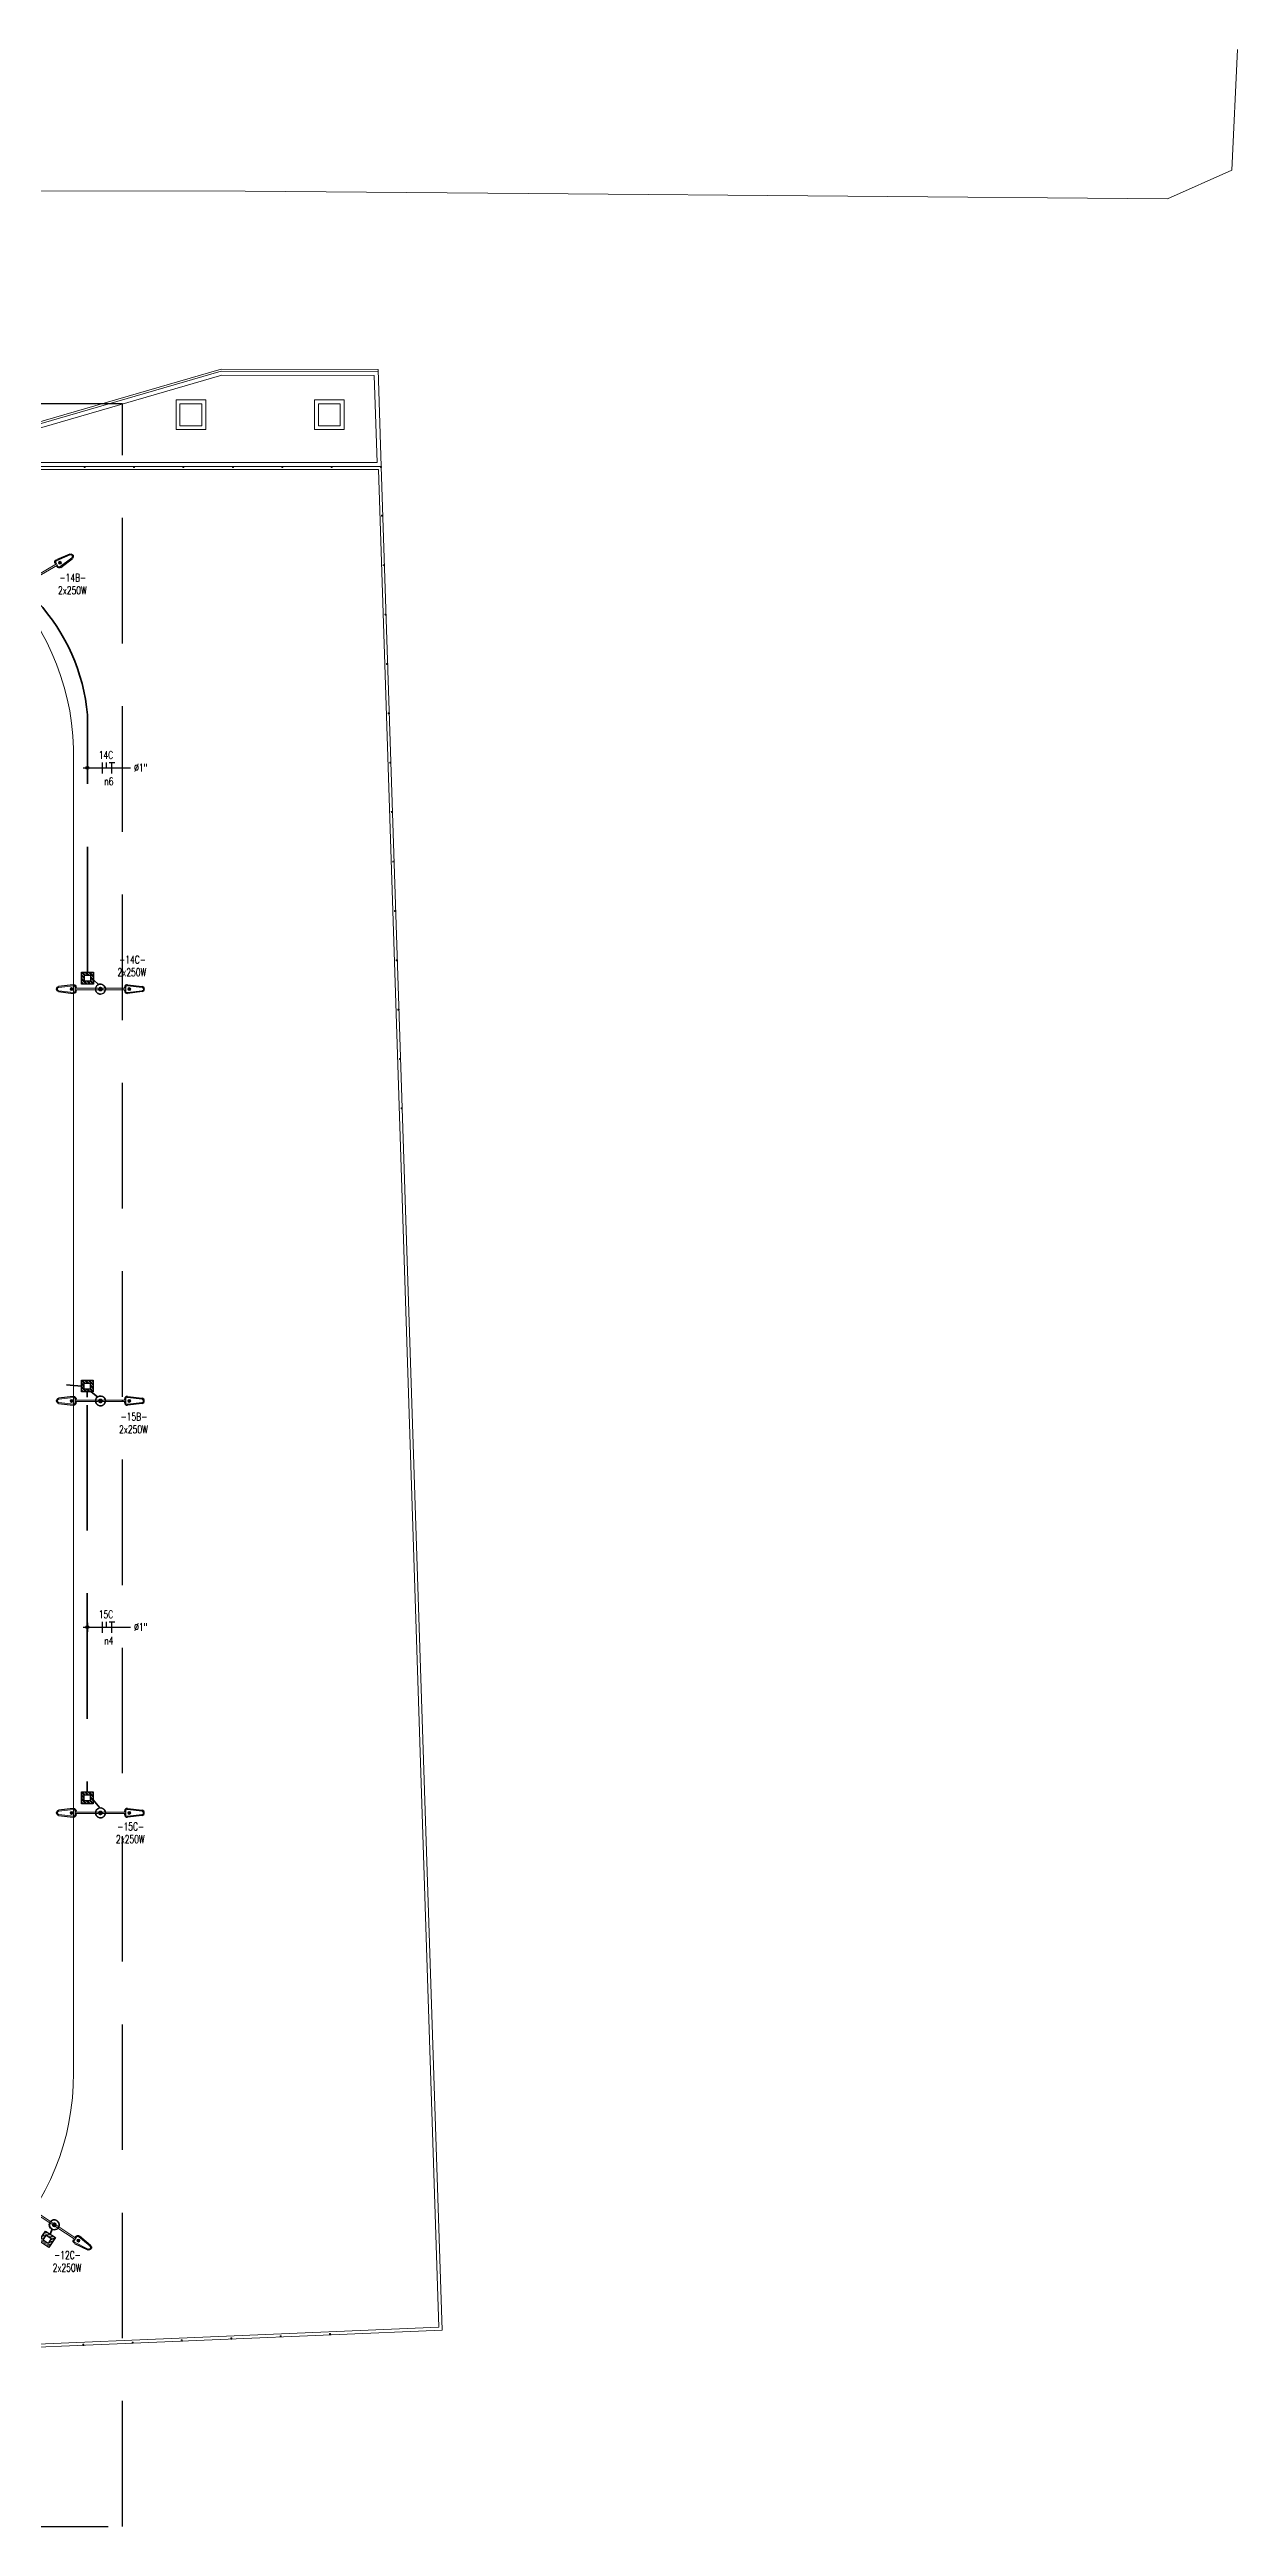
# Model space of a CAD drawing. Header units: millimetres. Extents: x 214 to 1190, y -192 to 1092.
# Drawn here: x 1129.9 to 1190, y -12.5 to 112.8 of the extents above; entities that cross this region are included whole.
import ezdxf
from ezdxf.enums import TextEntityAlignment as Align

# ---------------------------------------------------------------- set-up
doc = ezdxf.new("R2010")
doc.units = ezdxf.units.MM
for name, pattern in [('CONTINUO', [0]), ('HIDDEN', [9.525, 6.35, -3.175]), ('OCULTA2', [4.7625, 3.175, -1.5875])]:
    doc.linetypes.add(name, pattern=pattern)
for name, color, linetype, lineweight in [('I-ARQ', 8, 'Continuous', 0), ('I-CAIXAS', 3, 'Continuous', 30), ('I-ELET_PISO', 5, 'HIDDEN', 35), ('I-FIAÇÃO', 2, 'Continuous', 25), ('I-LIN_CHAMADA', 9, 'Continuous', 9), ('I-LUMINÁRIA_EXT', 4, 'Continuous', 25), ('I-POSTES', 4, 'Continuous', 25), ('I-TEXTOS', 2, 'Continuous', 25)]:
    doc.layers.add(name, color=color, linetype=linetype, lineweight=lineweight)
doc.styles.add('ROMANS', font='ROMANS.SHX', dxfattribs={"height": 0.25})
doc.styles.get("Standard").update_dxf_attribs({"font": 'arial.ttf'})
doc.dimstyles.new('STANDARD$7', dxfattribs={"dimscale": 1.5, "dimtxt": 0.7, "dimasz": 0.15, "dimexe": 0.1, "dimexo": 0.05, "dimgap": 0.1, "dimtad": 1, "dimdec": 3, "dimzin": 4, "dimdsep": 46, "dimtxsty": 'ROMANS', "dimblk": 'DOT', "dimblk1": 'DOTSMALL', "dimblk2": 'DOTSMALL', "dimsah": 1, "dimcen": 0, "dimdle": 0.15, "dimse1": 1, "dimse2": 1, "dimclrd": 7, "dimclre": 8, "dimclrt": 256, "dimaunit": 1, "dimadec": 0, "dimazin": 0, "dimtfac": 0.006667, "dimtdec": 3, "dimtix": 1, "dimtmove": 2, "dimatfit": 3, "dimldrblk": 'DOTSMALL', "dimfxl": 1, "dimtolj": 1, "dimtzin": 4, "dimarcsym": 0})

# ---------------------------------------------------------------- blocks, each defined once
blk = doc.blocks.new('CANTEIRO')
at = {"layer": 'I-ARQ'}
for points in [[(-1.7, 0.75), (-0.2, 0.75), (-0.2, -0.75), (-1.7, -0.75)], [(-1.5, 0.55), (-0.4, 0.55), (-0.4, -0.55), (-1.5, -0.55)]]:
    blk.add_lwpolyline(points, close=True, dxfattribs=at)
blk = doc.blocks.new('CERCA')
at = {"layer": 'I-ARQ'}
blk.add_lwpolyline([(-0.02, 0), (0.03, 0), (0.03, -0.06), (-0.02, -0.06)], close=True, dxfattribs=at)
blk = doc.blocks.new('poste 1x400w')
at = {"layer": 'I-LUMINÁRIA_EXT', "linetype": 'Continuous', "lineweight": 0}
blk.add_hatch(color=9, dxfattribs=at).paths.add_polyline_path([(297.62, 60.49, 1), (297.62, 60.32, 1)])
at = {"layer": 'I-LUMINÁRIA_EXT', "color": 9, "linetype": 'Continuous', "lineweight": 0}
for p, q in [((297.58, 60.6), (297.58, 61.89)), ((297.67, 60.6), (297.67, 61.89))]:
    blk.add_line(p, q, dxfattribs=at)
at = {"layer": 'I-LUMINÁRIA_EXT'}
for p, q in [((297.48, 59.68), (297.38, 60.5)), ((297.52, 60.66), (297.58, 60.66)), ((297.67, 60.66), (297.73, 60.66)), ((297.87, 60.5), (297.77, 59.68)), ((297.63, 59.56), (297.62, 59.56)), ((297.62, 59.56), (297.62, 59.56))]:
    blk.add_line(p, q, dxfattribs=at)
at = {"layer": 'I-LUMINÁRIA_EXT', "color": 9, "lineweight": 0}
for p, q in [((297.53, 59.69), (297.43, 60.51)), ((297.52, 60.6), (297.73, 60.6)), ((297.81, 60.51), (297.72, 59.69))]:
    blk.add_line(p, q, dxfattribs=at)
at = {"layer": 'I-LUMINÁRIA_EXT', "color": 9, "linetype": 'Continuous', "lineweight": 0}
blk.add_circle((297.62, 60.41), 0.0845, dxfattribs=at)
at = {"layer": 'I-LUMINÁRIA_EXT'}
for centre, start, end in [((297.52, 60.52), 90, 186.8096), ((297.73, 60.52), 353.1904, 90), ((297.62, 59.7), 186.8096, 270), ((297.63, 59.7), 270, 353.1904)]:
    blk.add_arc(centre, 0.139, start, end, dxfattribs=at)
at = {"layer": 'I-LUMINÁRIA_EXT', "color": 9, "lineweight": 0}
for centre, radius, start, end in [((297.52, 60.52), 0.0861, 90, 186.8096), ((297.73, 60.52), 0.0861, 353.1904, 90), ((297.62, 59.7), 0.0879, 187.2548, 278.2493), ((297.63, 59.7), 0.0861, 270, 353.1904)]:
    blk.add_arc(centre, radius, start, end, dxfattribs=at)
at = {"layer": 'I-POSTES', "linetype": 'Continuous', "const_width": 0.136}
blk.add_lwpolyline([(297.62, 62.09, 1), (297.62, 61.96, 1)], format="xyb", close=True, dxfattribs=at)
at = {"layer": 'I-POSTES'}
for start, end in [(171.1915, 261.1915), (171.1915, 261.1915), (171.1915, 261.1915), (81.1915, 171.1915), (81.1915, 171.1915), (81.1915, 171.1915), (351.1915, 81.1915), (351.1915, 81.1915), (351.1915, 81.1915), (278.8085, 351.1915), (278.8085, 351.1915), (278.8085, 351.1915)]:
    blk.add_arc((297.62, 62.03), 0.279, start, end, dxfattribs=at)
blk = doc.blocks.new('POSTE 250W  1P')
at = {"layer": 'I-POSTES', "xscale": 0.9, "yscale": 0.9, "zscale": 0.9, "rotation": 180}
blk.add_blockref('poste 1x400w', (267.87, 55.83), dxfattribs=at)
at = {"layer": 'I-POSTES', "xscale": -0.9, "yscale": 0.9, "zscale": 0.9}
blk.add_blockref('poste 1x400w', (267.87, -55.82), dxfattribs=at)
blk = doc.blocks.new('30X30')
at = {"layer": 'I-CAIXAS', "lineweight": 0}
h = blk.add_hatch(dxfattribs=at)
h.set_pattern_fill('STEEL', color=9, scale=0.04, style=0)
h.set_pattern_definition([(45, (0, 0), (-0.089803, 0.089803), []), (45, (0, 0.0635), (-0.089803, 0.089803), [])])
h.paths.add_polyline_path([(0.3, 0.3), (-0.3, 0.3), (-0.3, -0.3), (0.3, -0.3)])
h.paths.add_polyline_path([(0.15, -0.15), (-0.15, -0.15), (-0.15, 0.15), (0.15, 0.15)], flags=16)
at = {"layer": 'I-CAIXAS'}
for points in [[(-0.3, 0.3), (0.3, 0.3), (0.3, -0.3), (-0.3, -0.3)], [(-0.15, 0.15), (0.15, 0.15), (0.15, -0.15), (-0.15, -0.15)]]:
    blk.add_lwpolyline(points, close=True, dxfattribs=at)
blk = doc.blocks.new('DOT')
for p, q in [((1.5, 0), (-1.5, 0)), ((0, -1.5), (0, 1.5))]:
    blk.add_line(p, q)
blk.add_circle((0, 0), 0.5)
blk = doc.blocks.new('fnt')
at = {"layer": 'I-FIAÇÃO', "color": 2}
for p, q in [((0, -0.28), (0, 0.28)), ((0.21, 0), (0.21, 0.28)), ((0.34, 0.28), (0.62, 0.28)), ((0.48, -0.28), (0.48, 0.28))]:
    blk.add_line(p, q, dxfattribs=at)

msp = doc.modelspace()

# ---------------------------------------------------------------- linework, layer by layer
at = {"linetype": 'OCULTA2', "ltscale": 2}
msp.add_lwpolyline([(993.16, -12.52), (1133.6, -12.52), (1133.6, 94.85), (993.16, 94.85)], close=True, dxfattribs=at)
at = {"layer": 'I-ARQ', "linetype": 'CONTINUO'}
for p, q in [((1128.53, 93.69), (1138.58, 96.61)), ((1128.55, 93.59), (1138.59, 96.51)), ((1138.58, 96.61), (1146.52, 96.59)), ((1138.59, 96.51), (1146.52, 96.49)), ((1128.58, 93.39), (1138.62, 96.31)), ((1138.62, 96.31), (1146.33, 96.29))]:
    msp.add_line(p, q, dxfattribs=at)
at = {"layer": 'I-ARQ'}
for p, q in [((1146.68, 91.69), (1146.52, 96.59)), ((1146.47, 91.89), (1146.33, 96.29)), ((1146.68, 91.69), (1019.67, 91.69)), ((1146.68, 91.69), (1019.67, 91.69)), ((1146.54, 91.54), (1019.67, 91.54)), ((1146.47, 91.89), (1019.76, 91.89)), ((1149.6, -2.44), (1146.54, 91.54)), ((1149.76, -2.58), (1146.68, 91.69)), ((1131.11, 77.43), (1131.11, 10.43)), ((1042.38, -7), (1149.6, -2.44)), ((1045.91, -7), (1149.76, -2.58))]:
    msp.add_line(p, q, dxfattribs=at)
msp.add_lwpolyline([(1128.56, 105.63), (1139.8, 105.61), (1154.11, 105.49), (1186.45, 105.23), (1189.71, 106.67), (1189.99, 112.78)], dxfattribs=at)
for centre, start, end in [((1118.52, 77.09), 1.5289, 90.4805), ((1118.51, 10.32), 271.7989, 0.482)]:
    msp.add_arc(centre, 12.6, start, end, dxfattribs=at)
at = {"layer": 'I-CAIXAS', "color": 2}
for p in [(1133.6, 65.26), (1133.6, 44.42)]:
    msp.add_point(p, dxfattribs=at)
at = {"layer": 'I-ELET_PISO'}
for p, q in [((1131.82, 66.1), (1131.82, 79.14)), ((1132.38, 65.49), (1132.12, 65.72)), ((1102.29, 47.75), (1131.51, 45.17)), ((1131.81, 44.87), (1131.81, 44.61)), ((1131.81, 44.21), (1131.81, 24.64)), ((1132.33, 44.62), (1132.01, 44.87)), ((1132.44, 23.83), (1132.11, 24.24)), ((1129.94, 2.26), (1130.04, 2.52))]:
    msp.add_line(p, q, dxfattribs=at)
msp.add_arc((1122.08, 78.24), 9.78, 5.2213, 42.5058, dxfattribs=at)

# ---------------------------------------------------------------- block references
at = {"layer": 'I-ARQ'}
for name, p, rotation in [('CANTEIRO', (1136.1, 94.3), 180.0000000066701), ('CANTEIRO', (1143.1, 94.3), 180.0000000066701), ('CERCA', (1146.76, 89.2), 271.8692357831589), ('CERCA', (1146.84, 86.7), 271.8692357831589), ('CERCA', (1146.93, 84.2), 271.8692357831589), ('CERCA', (1147.01, 81.7), 271.8692357831589), ('CERCA', (1147.09, 79.21), 271.8692357831589), ('CERCA', (1147.17, 76.71), 271.8692357831589), ('CERCA', (1147.25, 74.21), 271.8692357831589), ('CERCA', (1147.33, 71.71), 271.8692357831589), ('CERCA', (1147.41, 69.21), 271.8692357831589), ('CERCA', (1147.5, 66.71), 271.8692357831589), ('CERCA', (1147.58, 64.21), 271.8692357831589), ('CERCA', (1147.66, 61.72), 271.8692357831589), ('CERCA', (1147.74, 59.22), 271.8692357831589), ('CERCA', (1131.61, -3.36), 182.4362404062261), ('CERCA', (1134.11, -3.25), 182.4362404062261), ('CERCA', (1136.6, -3.14), 182.4362404062261), ('CERCA', (1139.1, -3.04), 182.4362404062261), ('CERCA', (1141.6, -2.93), 182.4362404062261), ('CERCA', (1144.1, -2.82), 182.4362404062261)]:
    msp.add_blockref(name, p, dxfattribs=dict(at, rotation=rotation))
for p in [(1131.67, 91.69), (1134.17, 91.69), (1136.67, 91.69), (1139.17, 91.69), (1141.67, 91.69), (1144.17, 91.69), (1146.67, 91.69)]:
    msp.add_blockref('CERCA', p, dxfattribs=at)
at = {"layer": 'I-CAIXAS'}
for p, rotation in [((1131.82, 65.8), 270), ((1131.81, 45.17), 270), ((1131.81, 24.34), 270), ((1129.78, 2.01), 326.8450722005561)]:
    msp.add_blockref('30X30', p, dxfattribs=dict(at, rotation=rotation))
at = {"layer": 'I-FIAÇÃO'}
for p in [(1132.58, 76.44), (1132.58, 32.97)]:
    msp.add_blockref('fnt', p, dxfattribs=at)
at = {"layer": 'I-LUMINÁRIA_EXT'}
for p, rotation in [((1129.18, 86.07), 120.4399836419479), ((1130.14, 2.73), 56.84507220061226)]:
    msp.add_blockref('POSTE 250W  1P', p, dxfattribs=dict(at, rotation=rotation))
at = {"layer": 'I-LUMINÁRIA_EXT', "xscale": -1, "rotation": 90}
for p in [(1132.48, 65.26), (1132.48, 44.43), (1132.48, 23.59)]:
    msp.add_blockref('POSTE 250W  1P', p, dxfattribs=at)

# ---------------------------------------------------------------- texts
at = {"layer": 'I-TEXTOS', "style": 'ROMANS', "width": 0.7}
for s, p in [('2x250W', (1130.33, 85.22, -399.93)), ('-14B-', (1130.4, 85.86, -1199.78)), ('%%C1"', (1134.18, 76.25, -1199.78)), ('-14C-', (1133.42, 66.54, -1199.78)), ('2x250W', (1133.34, 65.9, -399.93)), ('2x250W', (1133.42, 42.78, -399.93)), ('-15B-', (1133.49, 43.42, -1199.78)), ('%%C1"', (1134.18, 32.78, -1199.78)), ('-15C-', (1133.33, 22.69, -1199.78)), ('2x250W', (1133.26, 22.05, -399.93)), ('-12C-', (1130.13, 1.01, -1199.78)), ('2x250W', (1130.06, 0.37, -399.93))]:
    msp.add_text(s, height=0.4, dxfattribs=at).set_placement(p)
at = {"layer": 'I-TEXTOS', "color": 2, "style": 'ROMANS', "width": 0.7}
for s, p in [('14C', (1132.39, 76.89)), ('15C', (1132.39, 33.42))]:
    msp.add_text(s, height=0.4, dxfattribs=at).set_placement(p)
at = {"layer": 'I-TEXTOS', "style": 'ROMANS', "width": 0.7}
for s, p in [('n6', (1132.9, 75.76)), ('n4', (1132.9, 32.29))]:
    msp.add_text(s, height=0.4, dxfattribs=at).set_placement(p, align=Align.MIDDLE)

# ---------------------------------------------------------------- leaders
at = {"layer": 'I-LIN_CHAMADA', "lineweight": 0}
for points in [[(1131.82, 76.44), (1132.18, 76.44), (1134, 76.44)], [(1131.82, 76.44), (1132.18, 76.44), (1134, 76.44)], [(1131.82, 32.97), (1132.18, 32.97), (1134, 32.97)], [(1131.82, 32.97), (1132.18, 32.97), (1134, 32.97)]]:
    msp.add_leader(points, dimstyle='STANDARD$7', override={"dimscale": 1, "dimtxt": 0.18, "dimasz": 0.15, "dimexe": 0.18, "dimexo": 0.0625, "dimgap": 0.09, "dimtad": 0, "dimtih": 1, "dimtoh": 1, "dimdec": 4, "dimzin": 0, "dimtxsty": 'Standard', "dimcen": 0.09, "dimdle": 0, "dimse1": 0, "dimse2": 0, "dimclrd": 256, "dimclre": 0, "dimclrt": 0, "dimaunit": 0, "dimtfac": 1, "dimtdec": 4, "dimtix": 0, "dimtofl": 0, "dimtmove": 0, "dimldrblk": 'Dot', "dimtzin": 0}, dxfattribs=at)

doc.saveas('drawing.dxf')
